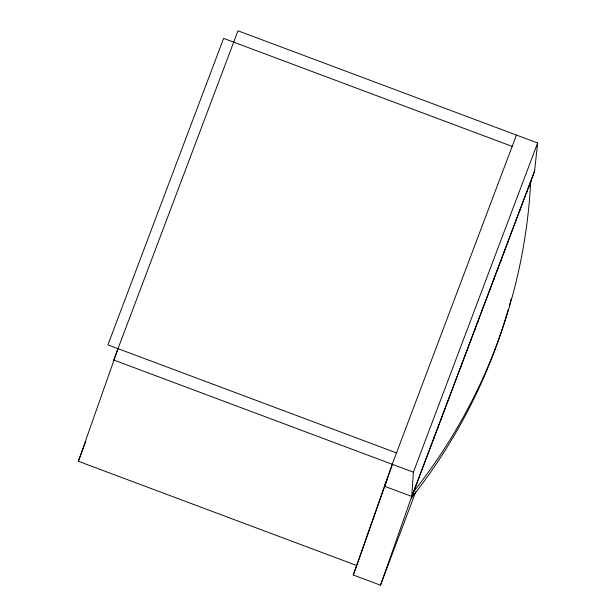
<?xml version="1.0" encoding="UTF-8"?>
<svg xmlns="http://www.w3.org/2000/svg" width="616" height="616" viewBox="0 0 616 616"><rect width="100%" height="100%" fill="white"/><g stroke="black" fill="none" stroke-linecap="round" stroke-linejoin="round"><path stroke-width="0.92" d="M413.39 472.202L113.729 360.006L237.984 30.8L537.645 142.997L413.39 472.202L411.757 496.434L380.495 585.2L353.253 574.998L392.2 464.272L516.454 135.058M530.114 183.691L534.58 171.017L537.645 142.997M353.253 574.998L356.826 565.542L78.355 461.276L118.018 348.656M357.141 564.633L387.764 477.685M388.08 476.776L392.13 465.288M508.262 309.348A616.616 578.693 19.4 0 1 411.396 497.99L530.738 181.389L530.099 183.191M528.844 187.318L529.483 185.508M78.355 461.276L85.817 441.503M387.757 477.639L384.515 486.24L411.757 496.434L534.58 171.017M411.396 497.99L413.436 492.6M414.791 488.996L415.469 487.202M430.068 448.525L430.746 446.731M433.803 438.63L434.48 436.836M437.537 428.744L438.215 426.942M440.594 420.643L441.272 418.849M444.328 410.749L445.006 408.955M448.063 400.862L448.741 399.06M460.283 368.483L460.96 366.682M467.067 350.496L467.752 348.695M470.801 340.602L471.486 338.8M474.536 330.707L475.221 328.906M477.593 322.615L478.27 320.813M489.812 290.236L490.49 288.434M493.547 280.342L494.225 278.54M497.281 270.447L497.959 268.653M500.338 262.354L501.016 260.553M504.073 252.46L504.75 250.658M507.807 242.565L508.485 240.771M520.027 210.187L520.705 208.393M526.819 192.2L527.496 190.406M380.495 585.2L415.785 491.707M512.173 146.416L223.616 38.377L107.923 344.875L396.488 452.914M530.738 181.389A616.616 578.693 19.4 0 1 413.621 491.676M511.226 298.537A616.616 578.693 19.4 0 1 510.51 301.239M510.017 303.049A616.616 578.693 19.4 0 1 509.27 305.752"/></g></svg>
